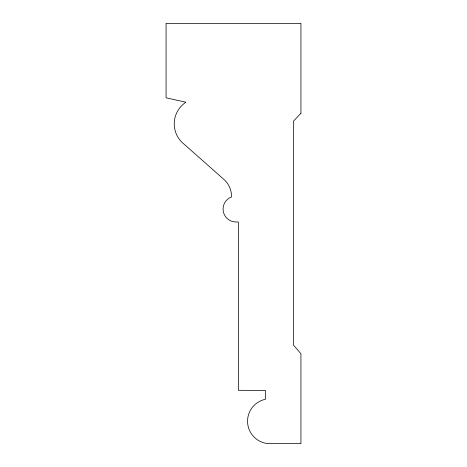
<?xml version="1.0" encoding="UTF-8"?>
<svg xmlns="http://www.w3.org/2000/svg" width="467" height="467" viewBox="0 0 467 467"><rect width="100%" height="100%" fill="white"/><g stroke="black" fill="none" stroke-linecap="round" stroke-linejoin="round"><path stroke-width="0.7" d="M300.935 113.259L293.498 121.134L293.498 345.095L300.935 353.741L300.935 443.65L269.99 443.65A22.416 22.416 0 0 1 265.472 399.273L265.472 390.476L238.345 390.301L238.345 221.965L235.339 221.965A12.907 12.907 0 0 1 231.527 196.957A22.755 22.755 0 0 0 223.138 178.744L184.436 144.478A25.942 25.942 0 0 1 185.913 102.203L166.065 97.819L166.065 23.35L300.935 23.35L300.935 113.259"/></g></svg>
